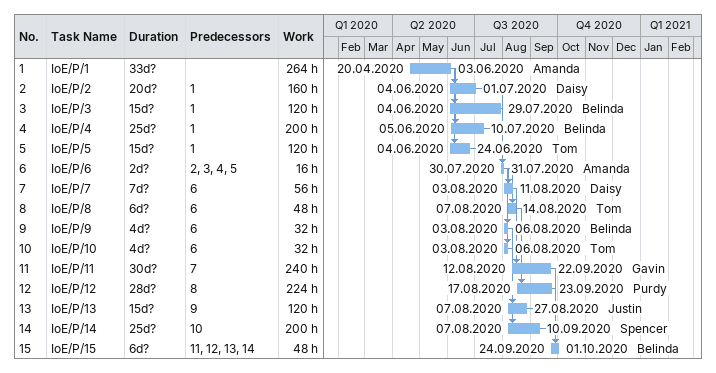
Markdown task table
| ID | Task | Duration | Start | Finish | Predecessors | Resources | Work (h) |
|---|---|---|---|---|---|---|---|
| 1 | IoE/P/1 | 33d? | 2020-04-20 | 2020-06-03 |  | Amanda | 264 |
| 2 | IoE/P/2 | 20d? | 2020-06-04 | 2020-07-01 | 1 | Daisy | 160 |
| 3 | IoE/P/3 | 15d? | 2020-06-04 | 2020-07-29 | 1 | Belinda | 120 |
| 4 | IoE/P/4 | 25d? | 2020-06-05 | 2020-07-10 | 1 | Belinda | 200 |
| 5 | IoE/P/5 | 15d? | 2020-06-04 | 2020-06-24 | 1 | Tom | 120 |
| 6 | IoE/P/6 | 2d? | 2020-07-30 | 2020-07-31 | 2, 3, 4, 5 | Amanda | 16 |
| 7 | IoE/P/7 | 7d? | 2020-08-03 | 2020-08-11 | 6 | Daisy | 56 |
| 8 | IoE/P/8 | 6d? | 2020-08-07 | 2020-08-14 | 6 | Tom | 48 |
| 9 | IoE/P/9 | 4d? | 2020-08-03 | 2020-08-06 | 6 | Belinda | 32 |
| 10 | IoE/P/10 | 4d? | 2020-08-03 | 2020-08-06 | 6 | Tom | 32 |
| 11 | IoE/P/11 | 30d? | 2020-08-12 | 2020-09-22 | 7 | Gavin | 240 |
| 12 | IoE/P/12 | 28d? | 2020-08-17 | 2020-09-23 | 8 | Purdy | 224 |
| 13 | IoE/P/13 | 15d? | 2020-08-07 | 2020-08-27 | 9 | Justin | 120 |
| 14 | IoE/P/14 | 25d? | 2020-08-07 | 2020-09-10 | 10 | Spencer | 200 |
| 15 | IoE/P/15 | 6d? | 2020-09-24 | 2020-10-01 | 11, 12, 13, 14 | Belinda | 48 |
